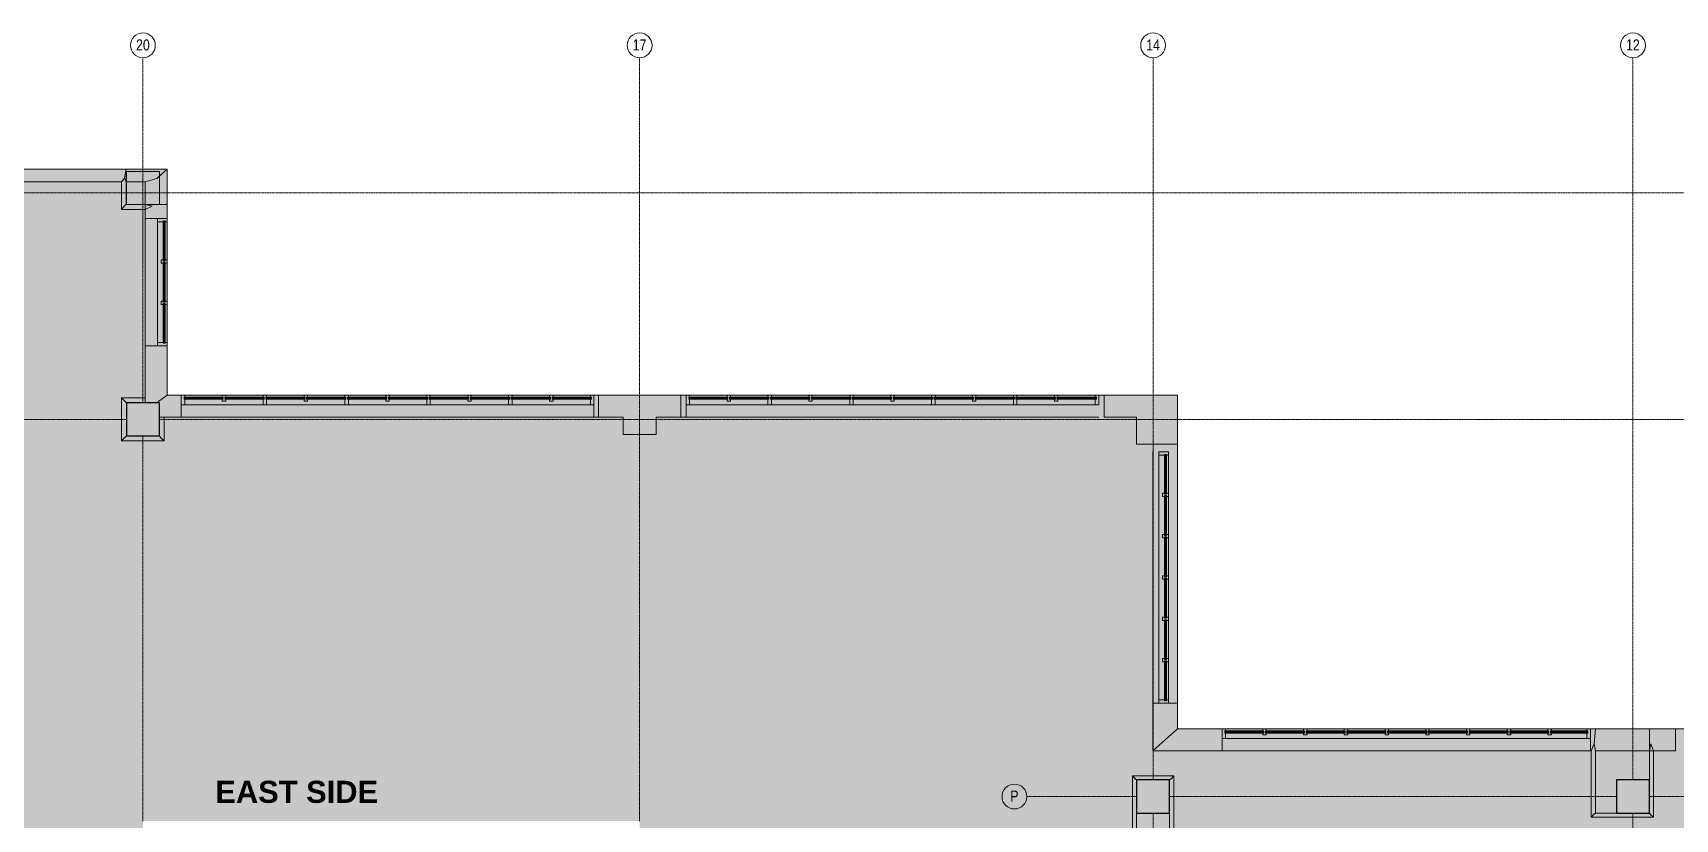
# Model space of a CAD drawing. Header units: inches. Extents: x -3744 to 107, y 238 to 2359.
# Drawn here: x -2957 to -1767, y 1790 to 2359 of the extents above; entities that cross this region are included whole.
import ezdxf

# ---------------------------------------------------------------- set-up
doc = ezdxf.new("R2010")
doc.units = ezdxf.units.IN
doc.header["$MEASUREMENT"] = 0
doc.linetypes.add('IMPORT-CENTER2 _2_', pattern=[1.125, 0.75, -0.125, 0.125, -0.125])
for name, color, linetype, lineweight in [('A-Bldg-Patt', 7, 'Continuous', 9), ('A-DETL-GENF', 92, 'Continuous', 9), ('A-DETL-THIN', 151, 'Continuous', 9), ('A-Glaz-Bldg', 7, 'Continuous', 9), ('A-Grid', 7, 'IMPORT-CENTER2 _2_', 9), ('A-Grid-Iden', 7, 'Continuous', 9), ('A-Wall-Bldg', 7, 'Continuous', 9), ('A-WALL-PATT', 111, 'Continuous', 18), ('core model_dwg', 8, 'Continuous', 9), ('G-ANNO-TEXT', 231, 'Continuous', 9), ('S-COLS', 52, 'Continuous', 18)]:
    doc.layers.add(name, color=color, linetype=linetype, lineweight=lineweight)
doc.styles.add('Arial', font='arial.ttf', dxfattribs={"width": 0.8, "height": 8})
doc.styles.add('Swis721 Lt BT_B', font='', dxfattribs={"height": 16})
doc.styles.get('Swis721 Lt BT_B').set_extended_font_data('Swis721 Lt BT', bold=True)

# ---------------------------------------------------------------- blocks, each defined once
blk = doc.blocks.new('Concrete-Rectangular-Column - 24 x 24-6974123-Level 07 CONSTRUCTION')
at = {"layer": 'S-COLS', "lineweight": 9}
blk.add_hatch(color=7, dxfattribs=at).paths.add_polyline_path([(7, -12), (12, -12), (12, 12), (-12, 12), (-12, -12)], flags=0)
at = {"layer": 'S-COLS', "color": 8, "lineweight": 30}
for p, q in [((12, 12), (-12, 12)), ((-12, 12), (-12, -12)), ((12, -12), (12, 12)), ((-12, -12), (12, -12))]:
    blk.add_line(p, q, dxfattribs=at)
blk = doc.blocks.new('core model_dwg_24_SQ_COLUMN-6996769-Level 07 CONSTRUCTION')
at = {"layer": 'A-Bldg-Patt'}
blk.add_hatch(color=256, dxfattribs=at).paths.add_polyline_path([(-12, 12), (-12, -12), (12, -12), (12, 12), (3.2, 12)], flags=0)
at = {"layer": 'A-Wall-Bldg', "flags": 128}
blk.add_lwpolyline([(-12, -12), (12, -12), (12, 12), (-12, 12)], close=True, dxfattribs=at)
blk = doc.blocks.new('core model_dwg_1300 Eye - 5th Floor-6996771-Level 07 CONSTRUCTION')
at = {"layer": 'A-Bldg-Patt'}
for points in [[(-2505.7, 2068.1), (-2505.7, 2080.7), (-2487.9, 2080.7), (-2487.9, 2096.7), (-2547.5, 2096.7), (-2547.5, 2080.7), (-2529.7, 2080.7), (-2529.7, 2068.1), (-2517.7, 2068.1)], [(-2127.9, 2061.1), (-2127.9, 2096.7), (-2181, 2096.7), (-2181, 2080.7), (-2157.5, 2080.7), (-2157.5, 2061.1), (-2145.7, 2061.1)]]:
    blk.add_hatch(color=256, dxfattribs=at).paths.add_polyline_path(points, flags=0)
at = {"layer": 'A-Glaz-Bldg'}
for p, q in [((-2876.1, 2132.3), (-2876.1, 2224.7)), ((-2867.1, 2134.8), (-2867.1, 2222.2)), ((-2862.7, 2194), (-2862.7, 2222.9)), ((-2862, 2194), (-2862, 2222.9)), ((-2860.1, 2132.3), (-2860.1, 2224.7)), ((-2862.7, 2164.1), (-2862.7, 2192.9)), ((-2862, 2164.1), (-2862, 2192.9)), ((-2862.7, 2134.3), (-2862.7, 2163)), ((-2862, 2134.3), (-2862, 2163)), ((-2849.9, 2096.7), (-2550.8, 2096.7)), ((-2484, 2096.7), (-2184.9, 2096.7)), ((-2847.9, 2094.8), (-2819.6, 2094.8)), ((-2847.9, 2094.1), (-2819.6, 2094.1)), ((-2847.4, 2089.7), (-2553.3, 2089.7)), ((-2818.4, 2094.8), (-2789.8, 2094.8)), ((-2818.4, 2094.1), (-2789.8, 2094.1)), ((-2788.6, 2094.8), (-2760.2, 2094.8)), ((-2788.6, 2094.1), (-2760.2, 2094.1)), ((-2759.1, 2094.8), (-2730.5, 2094.8)), ((-2759.1, 2094.1), (-2730.5, 2094.1)), ((-2729.5, 2094.8), (-2700.9, 2094.8)), ((-2729.5, 2094.1), (-2700.9, 2094.1)), ((-2699.8, 2094.8), (-2671.2, 2094.8)), ((-2699.8, 2094.1), (-2671.2, 2094.1)), ((-2670.2, 2094.8), (-2641.6, 2094.8)), ((-2670.2, 2094.1), (-2641.6, 2094.1)), ((-2611.8, 2094.8), (-2640.4, 2094.8)), ((-2611.8, 2094.1), (-2640.4, 2094.1)), ((-2610.8, 2094.8), (-2582.2, 2094.8)), ((-2610.8, 2094.1), (-2582.2, 2094.1)), ((-2552.5, 2094.8), (-2581.1, 2094.8)), ((-2552.5, 2094.1), (-2581.1, 2094.1)), ((-2482, 2094.8), (-2453.7, 2094.8)), ((-2482, 2094.1), (-2453.7, 2094.1)), ((-2481.5, 2089.7), (-2187.4, 2089.7)), ((-2452.5, 2094.8), (-2423.9, 2094.8)), ((-2452.5, 2094.1), (-2423.9, 2094.1)), ((-2422.7, 2094.8), (-2394.3, 2094.8)), ((-2422.7, 2094.1), (-2394.3, 2094.1)), ((-2393.2, 2094.8), (-2364.6, 2094.8)), ((-2393.2, 2094.1), (-2364.6, 2094.1)), ((-2363.6, 2094.8), (-2335, 2094.8)), ((-2363.6, 2094.1), (-2335, 2094.1)), ((-2333.9, 2094.8), (-2305.3, 2094.8)), ((-2333.9, 2094.1), (-2305.3, 2094.1)), ((-2304.3, 2094.8), (-2275.7, 2094.8)), ((-2304.3, 2094.1), (-2275.7, 2094.1)), ((-2245.9, 2094.8), (-2274.5, 2094.8)), ((-2245.9, 2094.1), (-2274.5, 2094.1)), ((-2244.9, 2094.8), (-2216.3, 2094.8)), ((-2244.9, 2094.1), (-2216.3, 2094.1)), ((-2186.6, 2094.8), (-2215.2, 2094.8)), ((-2186.6, 2094.1), (-2215.2, 2094.1)), ((-2849.9, 2080.7), (-2550.8, 2080.7)), ((-2484, 2080.7), (-2184.9, 2080.7)), ((-2145.7, 2055.6), (-2145.7, 1873.4)), ((-2141.3, 2053.1), (-2141.3, 1875.9)), ((-2136.9, 2053.6), (-2136.9, 2025)), ((-2136.2, 2053.6), (-2136.2, 2025)), ((-2127.9, 2055.6), (-2127.9, 1873.4)), ((-2136.9, 2023.9), (-2136.9, 1995)), ((-2136.2, 2023.9), (-2136.2, 1995)), ((-2136.9, 1993.9), (-2136.9, 1965.1)), ((-2136.2, 1993.9), (-2136.2, 1965.1)), ((-2136.9, 1964), (-2136.9, 1935.2)), ((-2136.2, 1964), (-2136.2, 1935.2)), ((-2136.9, 1934), (-2136.9, 1905.2)), ((-2136.2, 1934), (-2136.2, 1905.2)), ((-2136.9, 1904.1), (-2136.9, 1875.3)), ((-2136.2, 1904.1), (-2136.2, 1875.3)), ((-2095.5, 1854.9), (-1828.5, 1854.9)), ((-2093.5, 1853), (-2065.3, 1853)), ((-2093.5, 1852.3), (-2065.3, 1852.3)), ((-2093, 1847.9), (-1831, 1847.9)), ((-2064.1, 1853), (-2035.7, 1853)), ((-2064.1, 1852.3), (-2035.7, 1852.3)), ((-2034.6, 1853), (-2006.2, 1853)), ((-2034.6, 1852.3), (-2006.2, 1852.3)), ((-2005.1, 1853), (-1976.7, 1853)), ((-2005.1, 1852.3), (-1976.7, 1852.3)), ((-1975.6, 1853), (-1947.2, 1853)), ((-1975.6, 1852.3), (-1947.2, 1852.3)), ((-1946.1, 1853), (-1917.7, 1853)), ((-1946.1, 1852.3), (-1917.7, 1852.3)), ((-1916.5, 1853), (-1888.1, 1853)), ((-1916.5, 1852.3), (-1888.1, 1852.3)), ((-1887, 1853), (-1858.6, 1853)), ((-1887, 1852.3), (-1858.6, 1852.3)), ((-1830.3, 1853), (-1857.5, 1853)), ((-1830.3, 1852.3), (-1857.5, 1852.3)), ((-2095.5, 1838.9), (-1828.5, 1838.9))]:
    blk.add_line(p, q, dxfattribs=at)
at = {"layer": 'A-Glaz-Bldg', "flags": 128}
for points in [[(-2860.1, 2222.2), (-2860.1, 2224.7), (-2867.1, 2224.7), (-2867.1, 2222.2), (-2863.1, 2222.2), (-2863.1, 2223), (-2861.6, 2223), (-2861.6, 2222.2), (-2860.1, 2222.2), (-2860.1, 2134.8)], [(-2861.6, 2222.7), (-2861.6, 2194), (-2863.1, 2194), (-2863.1, 2222.7)], [(-2863.1, 2192.2), (-2864.5, 2192.2), (-2864.5, 2194.7), (-2863.1, 2194.7)], [(-2863.1, 2194.8), (-2863.1, 2194), (-2861.6, 2194), (-2861.6, 2194.7), (-2860.1, 2194.7), (-2860.1, 2192.2), (-2861.6, 2192.2), (-2861.6, 2192.9), (-2863.1, 2192.9), (-2863.1, 2192.2)], [(-2861.6, 2192.7), (-2861.6, 2164.1), (-2863.1, 2164.1), (-2863.1, 2192.7)], [(-2863.1, 2162.3), (-2864.5, 2162.3), (-2864.5, 2164.8), (-2863.1, 2164.8)], [(-2863.1, 2164.8), (-2863.1, 2164.1), (-2861.6, 2164.1), (-2861.6, 2164.8), (-2860.1, 2164.8), (-2860.1, 2162.3), (-2861.6, 2162.3), (-2861.6, 2163), (-2863.1, 2163), (-2863.1, 2162.2)], [(-2861.6, 2163), (-2861.6, 2134.3), (-2863.1, 2134.3), (-2863.1, 2163)], [(-2861.6, 2134.8), (-2860.1, 2134.8), (-2860.1, 2132.3), (-2867.1, 2132.3), (-2867.1, 2134.8), (-2863.1, 2134.8)], [(-2847.4, 2095.2), (-2847.4, 2096.7), (-2849.9, 2096.7), (-2849.9, 2089.7), (-2847.4, 2089.7), (-2847.4, 2093.7)], [(-2819.6, 2095.2), (-2847.9, 2095.2), (-2847.9, 2093.7), (-2819.6, 2093.7)], [(-2847.4, 2096.7), (-2553.3, 2096.7), (-2553.3, 2095.2)], [(-2820.3, 2093.7), (-2819.6, 2093.7), (-2819.6, 2095.2), (-2820.2, 2095.2), (-2820.2, 2096.7), (-2817.7, 2096.7), (-2817.7, 2095.2), (-2818.4, 2095.2)], [(-2817.7, 2093.7), (-2818.4, 2093.7), (-2789.8, 2093.7), (-2789.8, 2095.2), (-2818.4, 2095.2), (-2818.4, 2093.7)], [(-2790.6, 2095.2), (-2790.6, 2096.7), (-2788.1, 2096.7), (-2788.1, 2095.2)], [(-2760.2, 2095.2), (-2788.6, 2095.2), (-2788.6, 2093.7), (-2760.2, 2093.7)], [(-2761, 2093.7), (-2760.2, 2093.7), (-2760.2, 2095.2), (-2760.9, 2095.2), (-2760.9, 2096.7), (-2758.4, 2096.7), (-2758.4, 2095.2), (-2759.1, 2095.2)], [(-2758.4, 2093.7), (-2759.1, 2093.7), (-2730.5, 2093.7), (-2730.5, 2095.2), (-2759.1, 2095.2), (-2759.1, 2093.7)], [(-2731.3, 2095.2), (-2731.3, 2096.7), (-2728.8, 2096.7), (-2728.8, 2095.2)], [(-2700.9, 2095.2), (-2729.5, 2095.2), (-2729.5, 2093.7), (-2700.9, 2093.7)], [(-2699, 2093.7), (-2699.8, 2093.7), (-2699.8, 2095.2), (-2699.1, 2095.2), (-2699.1, 2096.7), (-2701.6, 2096.7), (-2701.6, 2095.2), (-2700.9, 2095.2), (-2700.9, 2093.7), (-2701.6, 2093.7)], [(-2671.2, 2095.2), (-2699.8, 2095.2), (-2699.8, 2093.7), (-2671.2, 2093.7)], [(-2669.4, 2093.7), (-2669.4, 2089.7), (-2671.9, 2089.7), (-2671.9, 2093.7), (-2671.2, 2093.7), (-2671.2, 2095.2), (-2671.9, 2095.2), (-2671.9, 2096.7), (-2669.4, 2096.7), (-2669.4, 2095.2)], [(-2641.6, 2095.2), (-2670.2, 2095.2), (-2670.2, 2093.7), (-2641.6, 2093.7)], [(-2642.3, 2093.7), (-2642.3, 2092.3), (-2639.8, 2092.3), (-2639.8, 2093.7), (-2640.4, 2093.7), (-2640.4, 2095.2), (-2639.8, 2095.2), (-2639.8, 2096.7), (-2642.3, 2096.7), (-2642.3, 2095.2), (-2641.6, 2095.2), (-2641.6, 2093.7), (-2642.3, 2093.7)], [(-2640.4, 2095.2), (-2611.8, 2095.2), (-2611.8, 2093.7), (-2640.4, 2093.7)], [(-2610.1, 2093.7), (-2610.1, 2089.7), (-2612.6, 2089.7), (-2612.6, 2093.7), (-2611.9, 2093.7), (-2611.9, 2095.2), (-2612.6, 2095.2), (-2612.6, 2096.7), (-2610.1, 2096.7), (-2610.1, 2095.2)], [(-2582.2, 2095.2), (-2610.8, 2095.2), (-2610.8, 2093.7), (-2582.2, 2093.7)], [(-2583, 2093.7), (-2582.2, 2093.7), (-2582.2, 2095.2), (-2582.9, 2095.2), (-2582.9, 2096.7), (-2580.4, 2096.7), (-2580.4, 2095.2), (-2581.1, 2095.2), (-2581.1, 2093.7), (-2580.4, 2093.7), (-2580.4, 2092.3), (-2582.9, 2092.3), (-2582.9, 2093.7)], [(-2581.1, 2095.2), (-2552.5, 2095.2), (-2552.5, 2093.7), (-2581.1, 2093.7)], [(-2553.3, 2096.7), (-2550.8, 2096.7), (-2550.8, 2089.7), (-2553.3, 2089.7), (-2553.3, 2093.7)], [(-2481.5, 2095.2), (-2481.5, 2096.7), (-2484, 2096.7), (-2484, 2089.7), (-2481.5, 2089.7), (-2481.5, 2093.7)], [(-2453.7, 2095.2), (-2482, 2095.2), (-2482, 2093.7), (-2453.7, 2093.7)], [(-2481.5, 2096.7), (-2187.4, 2096.7), (-2187.4, 2095.2)], [(-2454.4, 2093.7), (-2453.7, 2093.7), (-2453.7, 2095.2), (-2454.3, 2095.2), (-2454.3, 2096.7), (-2451.8, 2096.7), (-2451.8, 2095.2), (-2452.5, 2095.2)], [(-2451.8, 2093.7), (-2452.5, 2093.7), (-2423.9, 2093.7), (-2423.9, 2095.2), (-2452.5, 2095.2), (-2452.5, 2093.7)], [(-2424.7, 2095.2), (-2424.7, 2096.7), (-2422.2, 2096.7), (-2422.2, 2095.2)], [(-2394.3, 2095.2), (-2422.7, 2095.2), (-2422.7, 2093.7), (-2394.3, 2093.7)], [(-2395.1, 2093.7), (-2394.3, 2093.7), (-2394.3, 2095.2), (-2395, 2095.2), (-2395, 2096.7), (-2392.5, 2096.7), (-2392.5, 2095.2), (-2393.2, 2095.2)], [(-2392.5, 2093.7), (-2393.2, 2093.7), (-2364.6, 2093.7), (-2364.6, 2095.2), (-2393.2, 2095.2), (-2393.2, 2093.7)], [(-2365.3, 2095.2), (-2365.3, 2096.7), (-2362.8, 2096.7), (-2362.8, 2095.2)], [(-2335, 2095.2), (-2363.6, 2095.2), (-2363.6, 2093.7), (-2335, 2093.7)], [(-2333.1, 2093.7), (-2333.9, 2093.7), (-2333.9, 2095.2), (-2333.2, 2095.2), (-2333.2, 2096.7), (-2335.7, 2096.7), (-2335.7, 2095.2), (-2335, 2095.2), (-2335, 2093.7), (-2335.7, 2093.7)], [(-2305.3, 2095.2), (-2333.9, 2095.2), (-2333.9, 2093.7), (-2305.3, 2093.7)], [(-2303.5, 2093.7), (-2303.5, 2089.7), (-2306, 2089.7), (-2306, 2093.7), (-2305.3, 2093.7), (-2305.3, 2095.2), (-2306, 2095.2), (-2306, 2096.7), (-2303.5, 2096.7), (-2303.5, 2095.2)], [(-2275.7, 2095.2), (-2304.3, 2095.2), (-2304.3, 2093.7), (-2275.7, 2093.7)], [(-2276.4, 2093.7), (-2275.7, 2093.7), (-2275.7, 2095.2), (-2276.4, 2095.2), (-2276.4, 2096.7), (-2273.9, 2096.7), (-2273.9, 2095.2), (-2274.5, 2095.2), (-2274.5, 2093.7), (-2273.9, 2093.7), (-2273.9, 2092.3), (-2276.4, 2092.3), (-2276.4, 2093.7)], [(-2274.5, 2095.2), (-2245.9, 2095.2), (-2245.9, 2093.7), (-2274.5, 2093.7)], [(-2244.2, 2093.7), (-2244.2, 2089.7), (-2246.7, 2089.7), (-2246.7, 2093.7), (-2246, 2093.7), (-2246, 2095.2), (-2246.7, 2095.2), (-2246.7, 2096.7), (-2244.2, 2096.7), (-2244.2, 2095.2)], [(-2216.3, 2095.2), (-2244.9, 2095.2), (-2244.9, 2093.7), (-2216.3, 2093.7)], [(-2217, 2093.7), (-2217, 2092.3), (-2214.5, 2092.3), (-2214.5, 2093.7), (-2215.2, 2093.7), (-2215.2, 2095.2), (-2214.5, 2095.2), (-2214.5, 2096.7), (-2217, 2096.7), (-2217, 2095.2), (-2216.3, 2095.2), (-2216.3, 2093.7), (-2217.1, 2093.7)], [(-2215.2, 2095.2), (-2186.6, 2095.2), (-2186.6, 2093.7), (-2215.2, 2093.7)], [(-2187.4, 2096.7), (-2184.9, 2096.7), (-2184.9, 2089.7), (-2187.4, 2089.7), (-2187.4, 2093.7)], [(-2820.2, 2093.7), (-2820.2, 2092.3), (-2817.7, 2092.3), (-2817.7, 2093.7)], [(-2788.1, 2093.7), (-2788.1, 2089.7), (-2790.6, 2089.7), (-2790.6, 2093.7)], [(-2760.9, 2093.7), (-2760.9, 2092.3), (-2758.4, 2092.3), (-2758.4, 2093.7)], [(-2728.8, 2093.7), (-2728.8, 2089.7), (-2731.3, 2089.7), (-2731.3, 2093.7)], [(-2701.6, 2093.7), (-2701.6, 2092.3), (-2699.1, 2092.3), (-2699.1, 2093.7)], [(-2454.3, 2093.7), (-2454.3, 2092.3), (-2451.8, 2092.3), (-2451.8, 2093.7)], [(-2422.2, 2093.7), (-2422.2, 2089.7), (-2424.7, 2089.7), (-2424.7, 2093.7)], [(-2395, 2093.7), (-2395, 2092.3), (-2392.5, 2092.3), (-2392.5, 2093.7)], [(-2362.8, 2093.7), (-2362.8, 2089.7), (-2365.3, 2089.7), (-2365.3, 2093.7)], [(-2335.7, 2093.7), (-2335.7, 2092.3), (-2333.2, 2092.3), (-2333.2, 2093.7)], [(-2135.8, 2053.1), (-2134.3, 2053.1), (-2134.3, 2055.6), (-2141.3, 2055.6), (-2141.3, 2053.1), (-2137.3, 2053.1)], [(-2134.3, 1875.9), (-2134.3, 1873.4), (-2141.3, 1873.4), (-2141.3, 1875.9), (-2137.3, 1875.9), (-2137.3, 1875.2), (-2135.8, 1875.2), (-2135.8, 1875.9), (-2134.3, 1875.9), (-2134.3, 2053.1)], [(-2135.8, 2025), (-2135.8, 2053.6), (-2137.3, 2053.6), (-2137.3, 2025)], [(-2137.3, 2025.7), (-2138.7, 2025.7), (-2138.7, 2023.2), (-2137.3, 2023.2)], [(-2137.3, 2023.1), (-2137.3, 2023.9), (-2135.8, 2023.9), (-2135.8, 2023.2), (-2134.3, 2023.2), (-2134.3, 2025.7), (-2135.8, 2025.7), (-2135.8, 2025), (-2137.3, 2025), (-2137.3, 2025.7)], [(-2135.8, 1995.2), (-2135.8, 2023.9), (-2137.3, 2023.9), (-2137.3, 1995.2)], [(-2137.3, 1995.7), (-2138.7, 1995.7), (-2138.7, 1993.2), (-2137.3, 1993.2)], [(-2137.3, 1993.2), (-2137.3, 1993.9), (-2135.8, 1993.9), (-2135.8, 1993.2), (-2134.3, 1993.2), (-2134.3, 1995.7), (-2135.8, 1995.7), (-2135.8, 1995), (-2137.3, 1995), (-2137.3, 1995.8)], [(-2135.8, 1965.3), (-2135.8, 1993.9), (-2137.3, 1993.9), (-2137.3, 1965.3)], [(-2137.3, 1965.8), (-2138.7, 1965.8), (-2138.7, 1963.3), (-2137.3, 1963.3)], [(-2137.3, 1963.2), (-2137.3, 1964), (-2135.8, 1964), (-2135.8, 1963.3), (-2134.3, 1963.3), (-2134.3, 1965.8), (-2135.8, 1965.8), (-2135.8, 1965.1), (-2137.3, 1965.1), (-2137.3, 1965.8)], [(-2135.8, 1935.3), (-2135.8, 1964), (-2137.3, 1964), (-2137.3, 1935.3)], [(-2137.3, 1935.8), (-2138.7, 1935.8), (-2138.7, 1933.3), (-2137.3, 1933.3)], [(-2137.3, 1935.9), (-2137.3, 1935.2), (-2135.8, 1935.2), (-2135.8, 1935.8), (-2134.3, 1935.8), (-2134.3, 1933.3), (-2135.8, 1933.3), (-2135.8, 1934), (-2137.3, 1934), (-2137.3, 1933.3), (-2137.3, 1934), (-2135.8, 1934), (-2135.8, 1933.3)], [(-2135.8, 1905.4), (-2135.8, 1934), (-2137.3, 1934), (-2137.3, 1905.4)], [(-2137.3, 1905.9), (-2138.7, 1905.9), (-2138.7, 1903.4), (-2137.3, 1903.4)], [(-2137.3, 1903.3), (-2137.3, 1904.1), (-2135.8, 1904.1), (-2135.8, 1903.4), (-2134.3, 1903.4), (-2134.3, 1905.9), (-2135.8, 1905.9), (-2135.8, 1905.2), (-2137.3, 1905.2), (-2137.3, 1905.9)], [(-2135.8, 1875.4), (-2135.8, 1904.1), (-2137.3, 1904.1), (-2137.3, 1875.4)], [(-2093, 1853.4), (-2093, 1854.9), (-2095.5, 1854.9), (-2095.5, 1847.9), (-2093, 1847.9), (-2093, 1851.9)], [(-2065.3, 1853.4), (-2093.5, 1853.4), (-2093.5, 1851.9), (-2065.3, 1851.9)], [(-2093, 1854.9), (-1831, 1854.9), (-1831, 1853.4)], [(-2063.4, 1851.9), (-2064.1, 1851.9), (-2064.1, 1853.4), (-2063.5, 1853.4), (-2063.5, 1854.9), (-2066, 1854.9), (-2066, 1853.4), (-2065.3, 1853.4), (-2065.3, 1851.9), (-2066, 1851.9)], [(-2066, 1851.9), (-2066, 1850.5), (-2063.5, 1850.5), (-2063.5, 1851.9)], [(-2035.9, 1853.4), (-2064.1, 1853.4), (-2064.1, 1851.9), (-2035.9, 1851.9)], [(-2033.9, 1851.9), (-2034.6, 1851.9), (-2034.6, 1853.4), (-2033.9, 1853.4), (-2033.9, 1854.9), (-2036.4, 1854.9), (-2036.4, 1853.4), (-2035.7, 1853.4), (-2035.7, 1851.9), (-2036.5, 1851.9)], [(-2036.4, 1851.9), (-2036.4, 1850.5), (-2033.9, 1850.5), (-2033.9, 1851.9)], [(-2006.4, 1853.4), (-2034.6, 1853.4), (-2034.6, 1851.9), (-2006.4, 1851.9)], [(-2004.4, 1851.9), (-2005.1, 1851.9), (-2005.1, 1853.4), (-2004.4, 1853.4), (-2004.4, 1854.9), (-2006.9, 1854.9), (-2006.9, 1853.4), (-2006.2, 1853.4), (-2006.2, 1851.9), (-2007, 1851.9)], [(-2006.9, 1851.9), (-2006.9, 1850.5), (-2004.4, 1850.5), (-2004.4, 1851.9)], [(-1976.9, 1853.4), (-2005.1, 1853.4), (-2005.1, 1851.9), (-1976.9, 1851.9)], [(-1974.8, 1851.9), (-1975.6, 1851.9), (-1975.6, 1853.4), (-1974.9, 1853.4), (-1974.9, 1854.9), (-1977.4, 1854.9), (-1977.4, 1853.4), (-1976.7, 1853.4), (-1976.7, 1851.9), (-1977.4, 1851.9)], [(-1977.4, 1851.9), (-1977.4, 1850.5), (-1974.9, 1850.5), (-1974.9, 1851.9)], [(-1947.4, 1853.4), (-1975.6, 1853.4), (-1975.6, 1851.9), (-1947.4, 1851.9)], [(-1945.3, 1851.9), (-1946.1, 1851.9), (-1946.1, 1853.4), (-1945.4, 1853.4), (-1945.4, 1854.9), (-1947.9, 1854.9), (-1947.9, 1853.4), (-1947.2, 1853.4), (-1947.2, 1851.9), (-1947.9, 1851.9)], [(-1947.9, 1851.9), (-1947.9, 1850.5), (-1945.4, 1850.5), (-1945.4, 1851.9)], [(-1917.8, 1853.4), (-1946.1, 1853.4), (-1946.1, 1851.9), (-1917.8, 1851.9)], [(-1915.8, 1851.9), (-1916.5, 1851.9), (-1916.5, 1853.4), (-1915.8, 1853.4), (-1915.8, 1854.9), (-1918.3, 1854.9), (-1918.3, 1853.4), (-1917.7, 1853.4), (-1917.7, 1851.9), (-1918.4, 1851.9)], [(-1918.3, 1851.9), (-1918.3, 1850.5), (-1915.8, 1850.5), (-1915.8, 1851.9)], [(-1888.3, 1853.4), (-1916.5, 1853.4), (-1916.5, 1851.9), (-1888.3, 1851.9)], [(-1886.3, 1851.9), (-1887, 1851.9), (-1887, 1853.4), (-1886.3, 1853.4), (-1886.3, 1854.9), (-1888.8, 1854.9), (-1888.8, 1853.4), (-1888.1, 1853.4), (-1888.1, 1851.9), (-1888.9, 1851.9)], [(-1888.8, 1851.9), (-1888.8, 1850.5), (-1886.3, 1850.5), (-1886.3, 1851.9)], [(-1858.6, 1851.9), (-1858.6, 1853.4), (-1887, 1853.4), (-1887, 1851.9), (-1858.6, 1851.9), (-1859.4, 1851.9)], [(-1857.5, 1853.4), (-1856.8, 1853.4), (-1856.8, 1854.9), (-1859.3, 1854.9), (-1859.3, 1853.4), (-1858.6, 1853.4)], [(-1859.3, 1851.9), (-1859.3, 1850.5), (-1856.8, 1850.5), (-1856.8, 1851.9)], [(-1857.5, 1851.9), (-1857.5, 1853.4), (-1830.3, 1853.4), (-1830.3, 1851.9), (-1857.5, 1851.9), (-1856.8, 1851.9)], [(-1831, 1854.9), (-1828.5, 1854.9), (-1828.5, 1847.9), (-1831, 1847.9), (-1831, 1851.9)]]:
    blk.add_lwpolyline(points, dxfattribs=at)
at = {"layer": 'A-Grid'}
for p, q in [((-2877.7, 2091.1), (-2877.7, 2341)), ((-2517.7, 1788.1), (-2517.7, 2341)), ((-2145.5, 1817.9), (-2145.5, 2341)), ((-1797.7, 1817.9), (-1797.7, 2341)), ((89.4, 2243.1), (-3725.6, 2243.1)), ((-2877.8, 2231.2), (-2877.8, 2193.7)), ((-2889.7, 2079.1), (-3188, 2079.1)), ((89.4, 2079.1), (-2865.7, 2079.1)), ((-2877.7, 1788.1), (-2877.7, 2067.1)), ((-2157.5, 1805.9), (-2237, 1805.9)), ((-1809.7, 1805.9), (-2133.5, 1805.9)), ((-1461.7, 1805.9), (-1785.7, 1805.9)), ((-2145.5, 1426.9), (-2145.5, 1793.9)), ((-1797.7, 1426.9), (-1797.7, 1793.9))]:
    blk.add_line(p, q, dxfattribs=at)
at = {"layer": 'A-Grid-Iden'}
for centre in [(-2877.7, 2350), (-2517.7, 2350), (-2145.5, 2350), (-1797.7, 2350), (-2246, 1805.9)]:
    blk.add_circle(centre, 9, dxfattribs=at)
at = {"layer": 'A-Wall-Bldg'}
for p, q in [((-2547.5, 2096.7), (-2547.5, 2080.7)), ((-2547.5, 2096.7), (-2487.9, 2096.7)), ((-2487.9, 2096.7), (-2487.9, 2080.7)), ((-2127.9, 2096.7), (-2127.9, 2061.1)), ((-2865.7, 2080.7), (-2849.9, 2080.7)), ((-2862.2, 2080.7), (-2865.7, 2080.7)), ((-2547.5, 2080.7), (-2529.7, 2080.7)), ((-2505.7, 2080.7), (-2487.9, 2080.7)), ((-2157.5, 2080.7), (-2157.5, 2061.1)), ((-2529.7, 2068.1), (-2505.7, 2068.1)), ((-1785.7, 1838.9), (-1785.7, 1817.9))]:
    blk.add_line(p, q, dxfattribs=at)
at = {"layer": 'A-Wall-Bldg', "flags": 128}
for points in [[(-2876.1, 2234.7), (-2889.8, 2234.7), (-2889.8, 2251.1), (-2876.1, 2251.1), (-2876.1, 2234.7), (-2876.1, 2224.7), (-2860.1, 2224.7), (-2860.1, 2234.7), (-2860.1, 2260.2), (-2889.8, 2260.2), (-3557.6, 2260.2), (-3584.5, 2260.2), (-3613, 2260.2)], [(-3584.5, 2246.6), (-3584.5, 2231.7), (-3599.7, 2231.7), (-3599.7, 2246.6), (-3584.5, 2246.6), (-3557.6, 2246.6), (-3557.6, 2251.1), (-2893.3, 2251.1), (-2893.3, 2231.2), (-2876.1, 2231.2)], [(-2849.9, 2080.7), (-2849.9, 2096.7), (-2860.1, 2096.7), (-2860.1, 2132.3), (-2876.1, 2132.3), (-2876.1, 2091.1)], [(-2547.5, 2080.7), (-2547.5, 2096.7), (-2487.9, 2096.7), (-2487.9, 2080.7)], [(-2157.5, 2080.7), (-2181, 2080.7), (-2181, 2096.7), (-2127.9, 2096.7), (-2127.9, 2061.1), (-2157.5, 2061.1)], [(-2127.9, 2096.7), (-2181, 2096.7), (-2181, 2080.7), (-2157.5, 2080.7), (-2157.5, 2061.1), (-2127.9, 2061.1)], [(-2876.1, 2091.1), (-2876.1, 2094.6), (-2893.2, 2094.6), (-2893.2, 2063.6), (-2862.2, 2063.6), (-2862.2, 2080.7)], [(-2889.7, 2067.1), (-2889.7, 2067.1), (-2889.7, 2091.1), (-2889.7, 2091.1)], [(-2529.7, 2068.1), (-2529.7, 2080.7), (-2547.5, 2080.7)], [(-2505.7, 2080.7), (-2505.7, 2068.1), (-2529.7, 2068.1), (-2529.7, 2080.7)], [(-2487.9, 2080.7), (-2505.7, 2080.7), (-2505.7, 2068.1)], [(-1809.7, 1793.9), (-1824.9, 1793.9), (-1824.9, 1838.9), (-1785.7, 1838.9), (-1766.9, 1838.9), (-1766.9, 1854.9), (-1785.7, 1854.9), (-1824.9, 1854.9), (-1828.5, 1854.9), (-1828.5, 1838.9), (-1827.9, 1838.9), (-1827.9, 1790.9), (-1782.7, 1790.9), (-1782.7, 1838.9)], [(-2133.5, 1793.9), (-2133.5, 1769.9), (-2157.5, 1769.9), (-2157.5, 1793.9)]]:
    blk.add_lwpolyline(points, dxfattribs=at)
for points in [[(-2550.8, 2096.7), (-2550.8, 2080.7), (-2547.5, 2080.7), (-2547.5, 2096.7)], [(-2484, 2080.7), (-2484, 2096.7), (-2487.9, 2096.7), (-2487.9, 2080.7)], [(-2145.7, 1838.9), (-2095.5, 1838.9), (-2095.5, 1854.9), (-2127.9, 1854.9), (-2127.9, 1873.4), (-2145.7, 1873.4)], [(-2160.5, 1820.9), (-2160.5, 1766.9), (-2130.5, 1766.9), (-2130.5, 1820.9)]]:
    blk.add_lwpolyline(points, close=True, dxfattribs=at)
at = {"layer": 'A-WALL-PATT', "color": 7, "lineweight": 9}
for p, q in [((-2860.1, 2224.7), (-2876.1, 2224.7)), ((-2550.8, 2080.7), (-2550.8, 2096.7)), ((-2547.5, 2096.7), (-2547.5, 2080.7)), ((-2487.9, 2080.7), (-2487.9, 2096.7)), ((-2484, 2096.7), (-2484, 2080.7)), ((-2876.1, 2094.6), (-2876.1, 2091.1)), ((-2145.7, 1873.4), (-2127.9, 1873.4)), ((-2095.5, 1854.9), (-2095.5, 1838.9))]:
    blk.add_line(p, q, dxfattribs=at)
at = {"layer": 'A-WALL-PATT', "color": 7, "lineweight": 9, "flags": 128}
for points in [[(-2890.7, 2255.2), (-2890.9, 2253.8), (-2893.3, 2251.1), (-2891.1, 2253.7), (-2890.9, 2253.8), (-2889.8, 2251.1), (-2890.9, 2253.6), (-2890.9, 2253.8), (-2889.8, 2260.2)], [(-2860.1, 2260.2), (-2867.4, 2253.8), (-2867.6, 2253.6), (-2876.1, 2251.1), (-2867.6, 2253.6)], [(-2889.8, 2234.7), (-2890.9, 2233.9), (-2891.1, 2233.7), (-2893.3, 2231.2), (-2891.3, 2233.5), (-2891.1, 2233.7)], [(-2893.2, 2094.6), (-2889.7, 2091.1)], [(-2893.2, 2063.6), (-2891, 2065.8), (-2889.7, 2067.1)], [(-2865.7, 2067.1), (-2864.7, 2065.8), (-2862.2, 2063.6), (-2864.7, 2065.8)], [(-2145.7, 1838.9), (-2127.9, 1854.9)], [(-1825.9, 1844), (-1827.9, 1838.9), (-1826, 1843.7), (-1825.9, 1844), (-1824.9, 1838.9), (-1825.9, 1844), (-1824.9, 1854.9)], [(-2158.4, 1818.7), (-2160.5, 1820.9), (-2157.5, 1817.9)], [(-2133.5, 1817.9), (-2132.4, 1818.7), (-2130.5, 1820.9), (-2132.4, 1818.7)], [(-1824.9, 1793.9), (-1825.9, 1793.2), (-1826, 1793.1), (-1827.9, 1790.9), (-1826.3, 1792.8), (-1826, 1793.1)], [(-1785.7, 1793.9), (-1785.1, 1793.1), (-1784.9, 1792.8), (-1782.7, 1790.9), (-1784.7, 1792.6), (-1784.9, 1792.8)]]:
    blk.add_lwpolyline(points, close=True, dxfattribs=at)
for points in [[(-2876.1, 2231.2), (-2871, 2233.5), (-2871.9, 2233.7), (-2876.1, 2234.7), (-2860.1, 2234.7), (-2867.6, 2234.7), (-2876.1, 2234.7)], [(-2876.1, 2132.3), (-2866.1, 2132.3), (-2860.1, 2132.3)], [(-2860.1, 2096.7), (-2866.1, 2092.3), (-2867.1, 2091.1)], [(-2867.1, 2091.1), (-2866.1, 2092.3), (-2860.1, 2096.7)], [(-2849.9, 2096.7), (-2849.9, 2092.3), (-2849.9, 2080.7)], [(-2865.7, 2080.7), (-2864.7, 2080.7), (-2862.2, 2080.7)], [(-1828.5, 1838.9), (-1828.5, 1844), (-1828.5, 1854.9)], [(-1782.7, 1838.9), (-1784.7, 1844), (-1784.9, 1843.1), (-1785.7, 1838.9), (-1785.7, 1854.9), (-1785.7, 1844), (-1785.7, 1838.9)]]:
    blk.add_lwpolyline(points, dxfattribs=at)
at = {"rotation": 180}
blk.add_blockref('core model_dwg_24_SQ_COLUMN-6996769-Level 07 CONSTRUCTION', (-2877.7, 2246.7), dxfattribs=at)
at = {"layer": 'A-Grid-Iden', "char_height": 8, "attachment_point": 2, "line_spacing_factor": 0.941778, "style": 'Arial'}
for s, insert, width in [('20', (-2877.7, 2354.3), 11.753), ('17', (-2517.7, 2354.3), 11.753), ('14', (-2145.5, 2354.3), 11.753), ('12', (-1797.7, 2354.3), 11.753), ('P', (-2246, 1810.2), 7.052)]:
    blk.add_mtext(s, dxfattribs=dict(at, insert=insert, width=width))
blk = doc.blocks.new('core model_dwg-6996768-Level 07 CONSTRUCTION')
blk.add_blockref('core model_dwg_1300 Eye - 5th Floor-6996771-Level 07 CONSTRUCTION', (0, 0))

msp = doc.modelspace()

# ---------------------------------------------------------------- hatches: boundary and pattern name
at = {"layer": 'A-DETL-GENF'}
h = msp.add_hatch(color=9, dxfattribs=at)
h.paths.add_polyline_path([(17.53, 364.9), (17.53, 682.08), (1.53, 682.08), (1.53, 699.9), (-11.09, 699.9), (-11.09, 723.9), (1.53, 723.9), (1.53, 741.71), (17.53, 741.71), (17.53, 1043.71), (-295.09, 1043.71), (-295.09, 1026.58), (-295.24, 1026.23), (-295.59, 1026.08), (-336.59, 1026.08), (-336.59, 1010.58), (-367.41, 1010.58), (-367.41, 1041.58), (-352.09, 1041.58), (-352.09, 1083.08), (-334.47, 1083.08), (-334.47, 1325.08), (-350.47, 1325.08), (-350.47, 1342.9), (-363.09, 1342.9), (-363.09, 1366.9), (-350.47, 1366.9), (-350.47, 1384.71), (-334.47, 1384.71), (-334.47, 1685.08), (-350.47, 1685.08), (-350.47, 1702.9), (-363.09, 1702.9), (-363.09, 1726.9), (-350.47, 1726.9), (-350.47, 1744.71), (-334.47, 1744.71), (-334.47, 2045.08), (-350.47, 2045.08), (-350.47, 2067.08), (-364.09, 2067.08), (-364.09, 2080.71), (-387.53, 2080.71), (-387.53, 2096.71), (-687.9, 2096.71), (-687.9, 2080.71), (-705.72, 2080.71), (-705.72, 2068.08), (-729.72, 2068.08), (-729.72, 2080.71), (-747.53, 2080.71), (-747.53, 2096.71), (-1047.9, 2096.71), (-1047.9, 2080.71), (-1065.72, 2080.71), (-1065.72, 2068.08), (-1089.72, 2068.08), (-1089.72, 2080.71), (-1107.53, 2080.71), (-1107.53, 2096.71), (-1414.47, 2096.71), (-1414.47, 2080.71), (-1437.9, 2080.71), (-1437.9, 2061.08), (-1467.53, 2061.08), (-1467.53, 1854.9), (-2127.9, 1854.9), (-2127.9, 2061.08), (-2157.53, 2061.08), (-2157.53, 2080.71), (-2180.97, 2080.71), (-2180.97, 2096.71), (-2487.9, 2096.71), (-2487.9, 2080.71), (-2505.72, 2080.71), (-2505.72, 2068.08), (-2529.72, 2068.08), (-2529.72, 2080.71), (-2547.53, 2080.71), (-2547.53, 2096.71), (-2860.09, 2096.71), (-2860.09, 2260.21), (-3613.29, 2260.21), (-3613.29, 1886.27), (-3565.29, 1886.27), (-3565.29, 1702.15), (-3538.29, 1702.15), (-3538.29, 1641.65), (-3565.29, 1641.65), (-3565.29, 1462.15), (-3538.29, 1462.15), (-3538.29, 1401.65), (-3565.29, 1401.65), (-3565.29, 1222.15), (-3538.29, 1222.15), (-3538.29, 1161.65), (-3565.29, 1161.65), (-3565.29, 982.15), (-3538.29, 982.15), (-3538.29, 921.65), (-3565.29, 921.65), (-3565.29, 737.52), (-3613.29, 737.52), (-3613.29, 364.9), (-3212.09, 364.9), (-3212.09, 412.9), (-3027.97, 412.9), (-3027.97, 439.9), (-2967.47, 439.9), (-2967.47, 412.9), (-2787.97, 412.9), (-2787.97, 439.9), (-2727.47, 439.9), (-2727.47, 412.9), (-2547.97, 412.9), (-2547.97, 439.9), (-2487.47, 439.9), (-2487.47, 412.9), (-2307.97, 412.9), (-2307.97, 439.9), (-2247.47, 439.9), (-2247.47, 412.9), (-2067.97, 412.9), (-2067.97, 439.9), (-2007.47, 439.9), (-2007.47, 412.9), (-1827.97, 412.9), (-1827.97, 439.9), (-1767.47, 439.9), (-1767.47, 412.9), (-1587.97, 412.9), (-1587.97, 439.9), (-1527.47, 439.9), (-1527.47, 412.9), (-1347.97, 412.9), (-1347.97, 439.9), (-1287.47, 439.9), (-1287.47, 412.9), (-1107.97, 412.9), (-1107.97, 439.9), (-1047.47, 439.9), (-1047.47, 412.9), (-867.97, 412.9), (-867.97, 439.9), (-807.47, 439.9), (-807.47, 412.9), (-627.97, 412.9), (-627.97, 439.9), (-567.47, 439.9), (-567.47, 412.9), (-383.34, 412.9), (-383.34, 364.9), (13.03, 364.9)], flags=0)
h.paths.add_polyline_path([(-3608.77, 369.4), (-3608.77, 393.4), (-3584.77, 393.4), (-3584.77, 369.4)], flags=0)
h.paths.add_polyline_path([(-10.97, 376.27), (-10.97, 400.27), (13.03, 400.27), (13.03, 376.27)], flags=0)
h.paths.add_polyline_path([(-345.72, 378.52), (-369.72, 378.52), (-369.72, 429.9), (-345.72, 429.9), (-345.72, 400.27)], flags=0)
h.paths.add_polyline_path([(-3249.72, 378.52), (-3249.72, 429.9), (-3225.72, 429.9), (-3225.72, 378.52)], flags=0)
h.paths.add_polyline_path([(-3565.29, 699.9), (-3599.66, 699.9), (-3599.66, 723.9), (-3548.29, 723.9), (-3548.29, 699.9)], flags=0)
h.paths.add_polyline_path([(-369.72, 778.9), (-369.72, 802.9), (-345.72, 802.9), (-345.72, 778.9), (-354.98, 778.9)], flags=0)
h.paths.add_polyline_path([(-741.72, 778.9), (-741.72, 802.9), (-717.72, 802.9), (-717.72, 778.9)], flags=0)
h.paths.add_polyline_path([(-1069.72, 778.9), (-1077.72, 778.9), (-1077.72, 802.9), (-1053.72, 802.9), (-1053.72, 778.9)], flags=0)
h.paths.add_polyline_path([(-1297.72, 778.9), (-1321.72, 778.9), (-1321.72, 802.9), (-1297.72, 802.9)], flags=0)
h.paths.add_polyline_path([(-1569.72, 778.9), (-1569.72, 802.9), (-1545.72, 802.9), (-1545.72, 778.9)], flags=0)
h.paths.add_polyline_path([(-1785.72, 778.9), (-1809.72, 778.9), (-1809.72, 802.9), (-1785.72, 802.9)], flags=0)
h.paths.add_polyline_path([(-2025.72, 778.9), (-2049.72, 778.9), (-2049.72, 802.9), (-2025.72, 802.9)], flags=0)
h.paths.add_polyline_path([(-2297.72, 778.9), (-2297.72, 802.9), (-2273.72, 802.9), (-2273.72, 778.9)], flags=0)
h.paths.add_polyline_path([(-2541.72, 778.9), (-2541.72, 802.9), (-2517.72, 802.9), (-2517.72, 778.9), (-2529.72, 778.9)], flags=0)
h.paths.add_polyline_path([(-2853.72, 778.9), (-2877.72, 778.9), (-2877.72, 802.9), (-2853.72, 802.9)], flags=0)
h.paths.add_polyline_path([(-3187.97, 778.9), (-3211.97, 778.9), (-3211.97, 802.9), (-3187.97, 802.9)], flags=0)
h.paths.add_polyline_path([(-2736.22, 941.4), (-2877.72, 941.4), (-2877.72, 1015.27), (-2878.47, 1015.27), (-2878.47, 1016.77), (-2876.97, 1016.77), (-2876.97, 1017.27), (-2875.47, 1017.27), (-2875.47, 1016.77), (-2873.47, 1016.77), (-2873.47, 1015.27), (-2874.22, 1015.27), (-2874.22, 1012.9), (-2850.22, 1012.9), (-2850.22, 988.9), (-2874.22, 988.9), (-2874.22, 944.9), (-2748.22, 944.9), (-2748.22, 1072.9), (-2874.22, 1072.9), (-2874.22, 1054.52), (-2873.47, 1054.52), (-2873.47, 1053.02), (-2875.47, 1053.02), (-2875.47, 1052.52), (-2876.97, 1052.52), (-2876.97, 1053.02), (-2878.47, 1053.02), (-2878.47, 1054.52), (-2877.72, 1054.52), (-2877.72, 1080.9), (-2517.72, 1080.9), (-2517.72, 941.4), (-2541.72, 941.4)], flags=0)
h.paths.add_polyline_path([(-2732.38, 944.9), (-2529.72, 944.9), (-2529.72, 967.9), (-2532.47, 967.9), (-2532.47, 972.4), (-2735.97, 972.4), (-2735.97, 945.15), (-2736.22, 945.15), (-2736.22, 944.9)], flags=0)
h.paths.add_polyline_path([(-859.47, 945.15), (-859.47, 981.15), (-847.22, 981.15), (-847.22, 945.15), (-850.72, 945.15)], flags=0)
h.paths.add_polyline_path([(-1062.97, 967.9), (-1075.22, 967.9), (-1075.22, 1003.9), (-1062.97, 1003.9)], flags=0)
h.paths.add_polyline_path([(-2735.97, 975.9), (-2532.47, 975.9), (-2532.47, 1003.9), (-2529.72, 1003.9), (-2529.72, 1042.4), (-2532.47, 1042.4), (-2532.47, 1072.9), (-2735.97, 1072.9), (-2735.97, 1036.9), (-2736.22, 1036.9), (-2736.22, 981.15), (-2735.97, 981.15), (-2735.97, 976.54)], flags=0)
h.paths.add_polyline_path([(-745.22, 988.9), (-745.22, 1012.9), (-721.22, 1012.9), (-721.22, 988.9), (-741.72, 988.9)], flags=0)
h.paths.add_polyline_path([(-1321.72, 1012.9), (-1321.72, 1036.9), (-1297.72, 1036.9), (-1297.72, 1012.9)], flags=0)
h.paths.add_polyline_path([(-10.97, 1013.9), (-10.97, 1037.9), (13.03, 1037.9), (13.03, 1013.9), (-1.41, 1013.9)], flags=0)
h.paths.add_polyline_path([(-1545.72, 1018.9), (-1569.72, 1018.9), (-1569.72, 1042.9), (-1545.72, 1042.9), (-1545.72, 1036.9)], flags=0)
h.paths.add_polyline_path([(-3187.97, 1018.9), (-3211.97, 1018.9), (-3211.97, 1042.9), (-3187.97, 1042.9)], flags=0)
h.paths.add_polyline_path([(-1809.72, 1018.9), (-1809.72, 1042.9), (-1785.72, 1042.9), (-1785.72, 1018.9)], flags=0)
h.paths.add_polyline_path([(-2025.72, 1018.9), (-2049.72, 1018.9), (-2049.72, 1042.9), (-2025.72, 1042.9)], flags=0)
h.paths.add_polyline_path([(-2265.72, 1018.9), (-2289.72, 1018.9), (-2289.72, 1042.9), (-2265.72, 1042.9)], flags=0)
h.paths.add_polyline_path([(-859.47, 1036.9), (-859.47, 1072.9), (-847.22, 1072.9), (-847.22, 1036.9), (-850.72, 1036.9)], flags=0)
h.paths.add_polyline_path([(-1075.22, 1042.4), (-1075.22, 1078.4), (-1062.97, 1078.4), (-1062.97, 1042.4), (-1069.72, 1042.4)], flags=0)
h.paths.add_polyline_path([(-847.22, 1220.9), (-1077.72, 1220.9), (-1077.72, 1353.94), (-1078.47, 1353.94), (-1078.47, 1355.44), (-1076.97, 1355.44), (-1076.97, 1355.94), (-1075.47, 1355.94), (-1075.47, 1355.44), (-1068.97, 1355.44), (-1068.97, 1353.94), (-1069.72, 1353.94), (-1069.72, 1325.9), (-987.72, 1325.9), (-987.72, 1403.82), (-994.28, 1403.82), (-994.28, 1403.07), (-995.78, 1403.07), (-995.78, 1404.57), (-996.28, 1404.57), (-996.28, 1406.57), (-995.78, 1406.57), (-995.78, 1408.07), (-994.28, 1408.07), (-994.28, 1407.32), (-987.72, 1407.32), (-987.72, 1429.9), (-1051.22, 1429.9), (-1051.22, 1407.32), (-1045.65, 1407.32), (-1045.65, 1408.07), (-1044.15, 1408.07), (-1044.15, 1406.57), (-1043.65, 1406.57), (-1043.65, 1404.57), (-1044.15, 1404.57), (-1044.15, 1403.07), (-1045.65, 1403.07), (-1045.65, 1403.82), (-1069.72, 1403.82), (-1069.72, 1393.19), (-1068.97, 1393.19), (-1068.97, 1391.69), (-1075.47, 1391.69), (-1075.47, 1391.19), (-1076.97, 1391.19), (-1076.97, 1391.69), (-1078.47, 1391.69), (-1078.47, 1393.19), (-1077.72, 1393.19), (-1077.72, 1478.27), (-1078.47, 1478.27), (-1078.47, 1479.77), (-1071.97, 1479.77), (-1071.97, 1480.27), (-1070.47, 1480.27), (-1070.47, 1479.77), (-1068.97, 1479.77), (-1068.97, 1478.27), (-1069.72, 1478.27), (-1069.72, 1433.4), (-901.83, 1433.4), (-901.83, 1525.4), (-905.97, 1525.4), (-905.97, 1560.13), (-901.83, 1560.13), (-901.83, 1561.47), (-955.2, 1561.47), (-955.2, 1525.4), (-958.7, 1525.4), (-958.7, 1561.47), (-989.8, 1561.47), (-989.8, 1525.4), (-993.3, 1525.4), (-993.3, 1561.47), (-1069.72, 1561.47), (-1069.72, 1560.13), (-1062.97, 1560.13), (-1062.97, 1525.4), (-1069.72, 1525.4), (-1069.72, 1517.52), (-1068.97, 1517.52), (-1068.97, 1516.02), (-1070.47, 1516.02), (-1070.47, 1515.52), (-1071.97, 1515.52), (-1071.97, 1516.02), (-1078.47, 1516.02), (-1078.47, 1517.52), (-1077.72, 1517.52), (-1077.72, 1577.4), (-1078.08, 1577.4), (-1078.08, 1708.15), (-1077.72, 1708.15), (-1077.72, 1762.15), (-1069.72, 1762.15), (-1069.72, 1744.15), (-1062.97, 1744.15), (-1062.97, 1708.15), (-732.47, 1708.15), (-732.47, 1744.15), (-720.22, 1744.15), (-720.22, 1708.15), (-717.72, 1708.15), (-717.72, 1696.15), (-714.97, 1696.15), (-714.97, 1692.27), (-714.22, 1692.27), (-714.22, 1690.77), (-717.72, 1690.77), (-717.72, 1654.52), (-714.22, 1654.52), (-714.22, 1653.02), (-714.97, 1653.02), (-714.97, 1613.77), (-714.22, 1613.77), (-714.22, 1612.27), (-717.72, 1612.27), (-717.72, 1576.02), (-714.22, 1576.02), (-714.22, 1574.52), (-714.97, 1574.52), (-714.97, 1536.9), (-717.72, 1536.9), (-717.72, 1429.9), (-733.72, 1429.9), (-733.72, 1387.9), (-717.72, 1387.9), (-717.72, 1380.77), (-716.97, 1380.77), (-716.97, 1379.77), (-717.22, 1379.65), (-716.97, 1379.27), (-717.63, 1379.27), (-717.72, 1379.4), (-721.22, 1379.4), (-721.3, 1379.27), (-721.97, 1379.27), (-721.72, 1379.65), (-721.97, 1379.77), (-721.97, 1380.77), (-721.22, 1380.77), (-721.22, 1384.4), (-752.72, 1384.4), (-752.72, 1348.4), (-721.22, 1348.4), (-721.22, 1352.9), (-717.72, 1352.9), (-717.72, 1272.52), (-716.97, 1272.52), (-716.97, 1271.02), (-718.97, 1271.02), (-718.97, 1270.52), (-720.47, 1270.52), (-720.47, 1271.02), (-721.97, 1271.02), (-721.97, 1272.52), (-721.22, 1272.52), (-721.22, 1275.15), (-756.22, 1275.15), (-756.22, 1420.4), (-847.22, 1420.4), (-847.22, 1228.9), (-721.22, 1228.9), (-721.22, 1233.27), (-721.97, 1233.27), (-721.97, 1234.77), (-720.47, 1234.77), (-720.47, 1235.27), (-718.97, 1235.27), (-718.97, 1234.77), (-716.97, 1234.77), (-716.97, 1233.27), (-717.72, 1233.27), (-717.72, 1220.9), (-795.28, 1220.9)], flags=0)
h.paths.add_polyline_path([(-2529.72, 1220.9), (-2877.72, 1220.9), (-2877.72, 1234.27), (-2878.47, 1234.27), (-2878.47, 1235.77), (-2876.47, 1235.77), (-2876.47, 1236.27), (-2874.97, 1236.27), (-2874.97, 1235.77), (-2873.47, 1235.77), (-2873.47, 1234.27), (-2874.22, 1234.27), (-2874.22, 1228.9), (-2748.22, 1228.9), (-2748.22, 1419.9), (-2839.22, 1419.9), (-2839.22, 1275.15), (-2874.22, 1275.15), (-2874.22, 1273.52), (-2873.47, 1273.52), (-2873.47, 1272.02), (-2874.97, 1272.02), (-2874.97, 1271.52), (-2876.47, 1271.52), (-2876.47, 1272.02), (-2878.47, 1272.02), (-2878.47, 1273.52), (-2877.72, 1273.52), (-2877.72, 1352.77), (-2878.47, 1352.77), (-2878.47, 1354.27), (-2876.97, 1354.27), (-2876.97, 1354.77), (-2875.47, 1354.77), (-2875.47, 1354.27), (-2873.47, 1354.27), (-2873.47, 1352.77), (-2874.22, 1352.77), (-2874.22, 1348.4), (-2842.72, 1348.4), (-2842.72, 1384.4), (-2874.22, 1384.4), (-2874.22, 1380.02), (-2873.47, 1380.02), (-2873.47, 1378.52), (-2875.47, 1378.52), (-2875.47, 1378.02), (-2876.97, 1378.02), (-2876.97, 1378.52), (-2878.47, 1378.52), (-2878.47, 1380.02), (-2877.72, 1380.02), (-2877.72, 1387.9), (-2842.72, 1387.9), (-2842.72, 1405.9), (-2853.29, 1405.9), (-2853.29, 1423.9), (-2842.72, 1423.9), (-2842.72, 1429.9), (-2877.72, 1429.9), (-2877.72, 1573.27), (-2878.47, 1573.27), (-2878.47, 1574.77), (-2877.72, 1574.77), (-2877.72, 1611.02), (-2878.47, 1611.02), (-2878.47, 1612.52), (-2877.72, 1612.52), (-2877.72, 1652.52), (-2878.47, 1652.52), (-2878.47, 1654.02), (-2877.72, 1654.02), (-2877.72, 1690.27), (-2878.47, 1690.27), (-2878.47, 1691.77), (-2877.72, 1691.77), (-2877.72, 1788.15), (-2517.72, 1788.15), (-2517.72, 1517.52), (-2516.97, 1517.52), (-2516.97, 1516.02), (-2523.47, 1516.02), (-2523.47, 1515.52), (-2524.97, 1515.52), (-2524.97, 1516.02), (-2526.47, 1516.02), (-2526.47, 1517.52), (-2525.72, 1517.52), (-2525.72, 1521.9), (-2693.6, 1521.9), (-2693.6, 1433.4), (-2537.85, 1433.4), (-2537.85, 1473.9), (-2525.72, 1473.9), (-2525.72, 1478.27), (-2526.47, 1478.27), (-2526.47, 1479.77), (-2524.97, 1479.77), (-2524.97, 1480.27), (-2523.47, 1480.27), (-2523.47, 1479.77), (-2516.97, 1479.77), (-2516.97, 1478.27), (-2517.72, 1478.27), (-2517.72, 1394.19), (-2516.97, 1394.19), (-2516.97, 1392.69), (-2518.47, 1392.69), (-2518.47, 1392.19), (-2519.97, 1392.19), (-2519.97, 1392.69), (-2526.47, 1392.69), (-2526.47, 1394.19), (-2525.72, 1394.19), (-2525.72, 1403.82), (-2549.78, 1403.82), (-2549.78, 1403.07), (-2551.28, 1403.07), (-2551.28, 1404.57), (-2551.78, 1404.57), (-2551.78, 1406.57), (-2551.28, 1406.57), (-2551.28, 1408.07), (-2549.78, 1408.07), (-2549.78, 1407.32), (-2544.72, 1407.32), (-2544.72, 1429.4), (-2544.22, 1429.4), (-2544.22, 1429.9), (-2607.72, 1429.9), (-2607.72, 1407.32), (-2601.15, 1407.32), (-2601.15, 1408.07), (-2599.65, 1408.07), (-2599.65, 1406.57), (-2599.15, 1406.57), (-2599.15, 1404.57), (-2599.65, 1404.57), (-2599.65, 1403.07), (-2601.15, 1403.07), (-2601.15, 1403.82), (-2607.72, 1403.82), (-2607.72, 1325.9), (-2525.72, 1325.9), (-2525.72, 1354.94), (-2526.47, 1354.94), (-2526.47, 1356.44), (-2519.97, 1356.44), (-2519.97, 1356.94), (-2518.47, 1356.94), (-2518.47, 1356.44), (-2516.97, 1356.44), (-2516.97, 1354.94), (-2517.72, 1354.94), (-2517.72, 1220.9), (-2525.72, 1220.9)], flags=0)
h.paths.add_polyline_path([(-2532.47, 1228.9), (-2532.47, 1259.4), (-2525.72, 1259.4), (-2525.72, 1317.9), (-2744.72, 1317.9), (-2744.72, 1259.4), (-2735.97, 1259.4), (-2735.97, 1228.9), (-2544.74, 1228.9)], flags=0)
h.paths.add_polyline_path([(-1050.17, 1228.9), (-859.47, 1228.9), (-859.47, 1259.4), (-850.72, 1259.4), (-850.72, 1317.9), (-1069.72, 1317.9), (-1069.72, 1259.4), (-1062.97, 1259.4), (-1062.97, 1228.9)], flags=0)
h.paths.add_polyline_path([(-752.72, 1287.4), (-721.22, 1287.4), (-721.22, 1344.9), (-752.72, 1344.9), (-752.72, 1298.39)], flags=0)
h.paths.add_polyline_path([(-2852.78, 1287.4), (-2842.72, 1287.4), (-2842.72, 1344.9), (-2874.22, 1344.9), (-2874.22, 1287.4), (-2868.65, 1287.4)], flags=0)
h.paths.add_polyline_path([(-2611.22, 1325.9), (-2611.22, 1429.9), (-2711.12, 1429.9), (-2711.12, 1417.65), (-2744.72, 1417.65), (-2744.72, 1325.9), (-2612.35, 1325.9)], flags=0)
h.paths.add_polyline_path([(-891.46, 1325.9), (-850.72, 1325.9), (-850.72, 1417.65), (-884.31, 1417.65), (-884.31, 1429.9), (-984.22, 1429.9), (-984.22, 1325.9), (-901.83, 1325.9)], flags=0)
h.paths.add_polyline_path([(-720.1, 1353.9), (-721.22, 1353.9), (-721.08, 1354.02), (-721.97, 1354.02), (-721.97, 1355.02), (-719.97, 1355.02), (-719.97, 1355.52), (-718.47, 1355.52), (-718.47, 1355.02), (-716.97, 1355.02), (-716.97, 1354.02), (-717.8, 1354.02), (-717.72, 1353.9), (-719.72, 1353.9), (-719.97, 1354.02)], flags=0)
h.paths.add_polyline_path([(-752.72, 1387.9), (-737.22, 1387.9), (-737.22, 1429.9), (-752.72, 1429.9), (-752.72, 1423.9), (-742.14, 1423.9), (-742.14, 1405.9), (-752.72, 1405.9), (-752.72, 1393.22)], flags=0)
h.paths.add_polyline_path([(-1461.72, 1402.9), (-1461.72, 1426.9), (-1437.72, 1426.9), (-1437.72, 1402.9)], flags=0)
h.paths.add_polyline_path([(-1809.72, 1402.9), (-1809.72, 1426.9), (-1785.72, 1426.9), (-1785.72, 1402.9)], flags=0)
h.paths.add_polyline_path([(-2133.53, 1402.9), (-2157.53, 1402.9), (-2157.53, 1426.9), (-2133.49, 1426.9), (-2133.49, 1402.9)], flags=0)
h.paths.add_polyline_path([(-3187.97, 1402.9), (-3211.97, 1402.9), (-3211.97, 1426.9), (-3187.97, 1426.9)], flags=0)
h.paths.add_polyline_path([(-2788.72, 1423.4), (-2748.22, 1423.4), (-2748.22, 1429.9), (-2839.22, 1429.9), (-2839.22, 1423.4), (-2810.92, 1423.4)], flags=0)
h.paths.add_polyline_path([(-847.22, 1423.9), (-756.22, 1423.9), (-756.22, 1429.9), (-847.22, 1429.9), (-847.22, 1429.18)], flags=0)
h.paths.add_polyline_path([(-2526.49, 1433.4), (-2525.72, 1433.4), (-2525.72, 1470.4), (-2534.35, 1470.4), (-2534.35, 1433.4)], flags=0)
h.paths.add_polyline_path([(-2580.11, 1525.4), (-2532.47, 1525.4), (-2532.47, 1560.13), (-2525.72, 1560.13), (-2525.72, 1561.47), (-2602.12, 1561.47), (-2602.12, 1525.4)], flags=0)
h.paths.add_polyline_path([(-2612.35, 1525.4), (-2605.62, 1525.4), (-2605.62, 1561.47), (-2636.73, 1561.47), (-2636.73, 1525.4)], flags=0)
h.paths.add_polyline_path([(-2640.23, 1525.4), (-2640.23, 1561.47), (-2693.6, 1561.47), (-2693.6, 1560.13), (-2689.47, 1560.13), (-2689.47, 1525.4), (-2678.54, 1525.4)], flags=0)
h.paths.add_polyline_path([(-2636.73, 1564.97), (-2525.72, 1564.97), (-2525.72, 1577.9), (-2693.6, 1577.9), (-2693.6, 1564.97), (-2640.23, 1564.97)], flags=0)
h.paths.add_polyline_path([(-1056.93, 1564.97), (-901.83, 1564.97), (-901.83, 1577.4), (-1069.72, 1577.4), (-1069.72, 1564.97), (-1059.96, 1564.97)], flags=0)
h.paths.add_polyline_path([(-2862.97, 1708.15), (-2532.47, 1708.15), (-2532.47, 1744.15), (-2525.72, 1744.15), (-2525.72, 1776.15), (-2874.22, 1776.15), (-2874.22, 1744.15), (-2862.97, 1744.15), (-2862.97, 1735.97)], flags=0)
h.paths.add_polyline_path([(-3187.97, 1738.9), (-3211.97, 1738.9), (-3211.97, 1762.9), (-3187.97, 1762.9)], flags=0)
h.paths.add_polyline_path([(-1461.9, 1793.9), (-1461.9, 1817.9), (-1437.72, 1817.9), (-1437.72, 1793.9), (-1461.72, 1793.9)], flags=0)
h.paths.add_polyline_path([(-1809.72, 1793.9), (-1809.72, 1817.9), (-1785.72, 1817.9), (-1785.72, 1793.9)], flags=0)
h.paths.add_polyline_path([(-2133.53, 1793.9), (-2157.53, 1793.9), (-2157.53, 1817.9), (-2133.53, 1817.9)], flags=0)
h.paths.add_polyline_path([(-3599.66, 1899.9), (-3599.66, 1923.9), (-3548.29, 1923.9), (-3548.29, 1899.9), (-3567.04, 1899.9)], flags=0)
h.paths.add_polyline_path([(-2877.72, 2067.08), (-2889.66, 2067.08), (-2889.66, 2091.08), (-2865.66, 2091.08), (-2865.66, 2067.08), (-2877.11, 2067.08)], flags=0)
h.paths.add_polyline_path([(-3187.97, 2067.08), (-3211.97, 2067.08), (-3211.97, 2091.08), (-3187.97, 2091.08)], flags=0)
h.paths.add_polyline_path([(-3211.97, 2231.21), (-3211.97, 2255.21), (-3187.97, 2255.21), (-3187.97, 2231.21)], flags=0)
h.paths.add_polyline_path([(-3584.47, 2231.71), (-3608.47, 2231.71), (-3608.47, 2255.71), (-3584.47, 2255.71), (-3584.47, 2253.95)], flags=0)
h.paths.add_polyline_path([(-2889.66, 2234.71), (-2889.72, 2234.71), (-2889.72, 2258.71), (-2865.72, 2258.71), (-2865.72, 2234.71), (-2877.11, 2234.71)], flags=0)

# ---------------------------------------------------------------- linework, layer by layer
at = {"layer": 'A-DETL-THIN'}
for p, q in [((-2860.09, 2260.21), (-3613.29, 2260.21)), ((-2860.09, 2096.71), (-2860.09, 2260.21)), ((-2127.9, 2096.71), (-2860.09, 2096.71)), ((-2127.9, 1854.9), (-2127.9, 2096.71)), ((-1467.53, 1854.9), (-2127.9, 1854.9))]:
    msp.add_line(p, q, dxfattribs=at)

# ---------------------------------------------------------------- block references
at = {"layer": 'core model_dwg', "color": 7}
msp.add_blockref('core model_dwg-6996768-Level 07 CONSTRUCTION', (0, 0), dxfattribs=at)
at = {"layer": 'S-COLS', "lineweight": 9}
for p in [(-2877.66, 2079.08), (-2145.53, 1805.9), (-1797.72, 1805.9)]:
    msp.add_blockref('Concrete-Rectangular-Column - 24 x 24-6974123-Level 07 CONSTRUCTION', p, dxfattribs=at)

# ---------------------------------------------------------------- texts
at = {"layer": 'G-ANNO-TEXT', "color": 1, "insert": (-2825.21, 1817.29), "char_height": 16, "width": 129.886, "attachment_point": 1, "style": 'Swis721 Lt BT_B'}
msp.add_mtext('EAST SIDE', dxfattribs=at)

doc.saveas('drawing.dxf')
